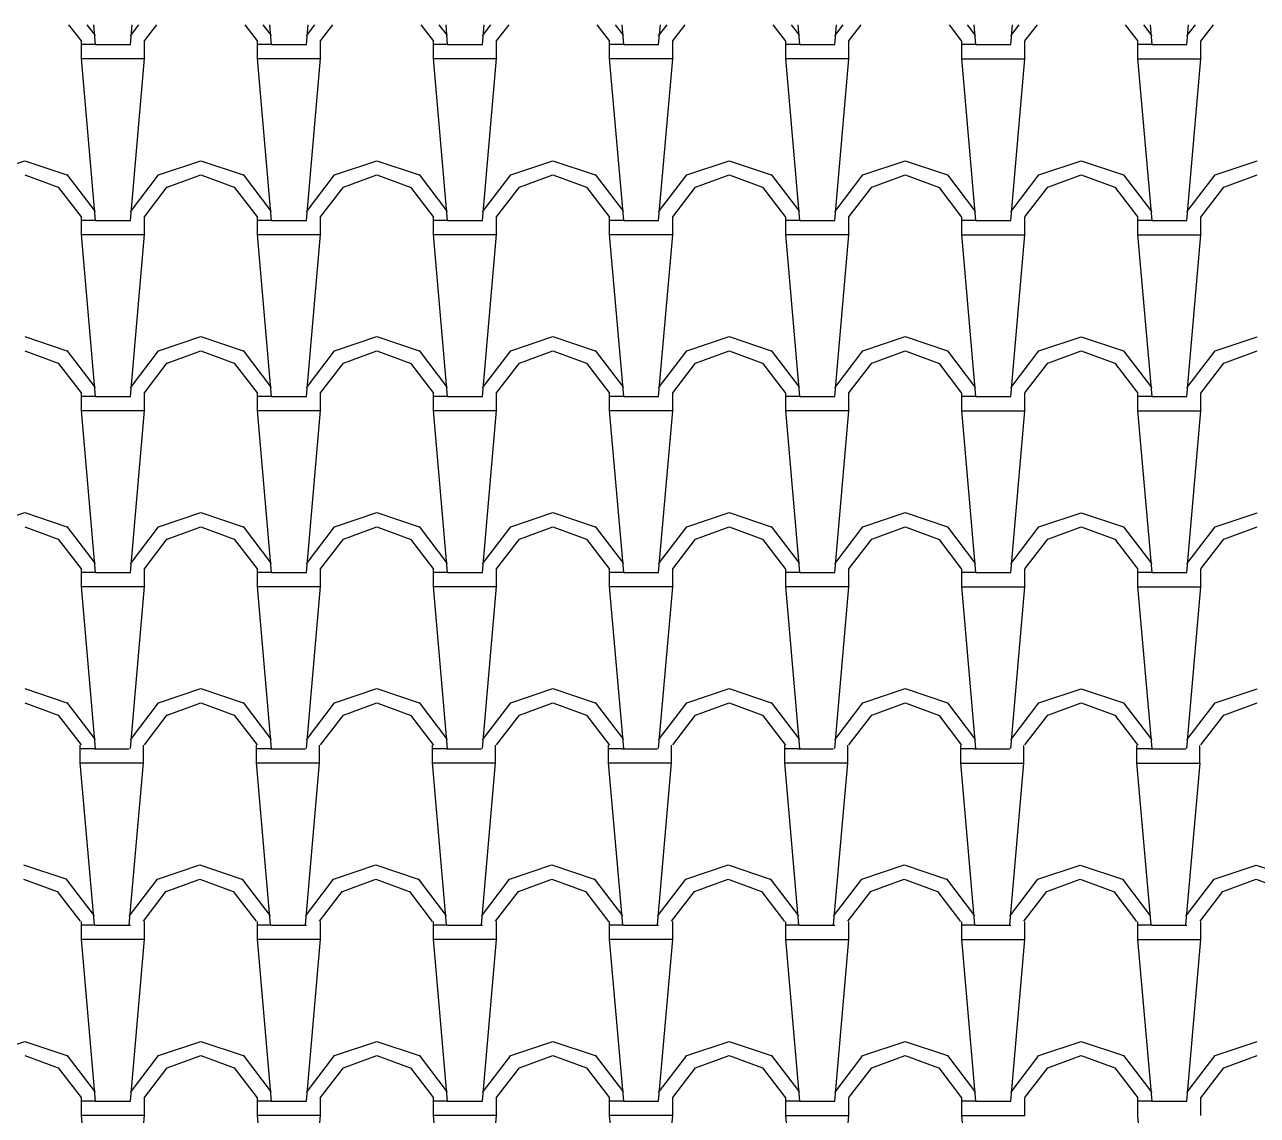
# Model space of a CAD drawing. Extents: x 32549 to 39694, y 7645 to 11950.
# Drawn here: x 38249.3 to 38354.3, y 11179.5 to 11272.4 of the extents above; entities that cross this region are included whole.
import ezdxf

# ---------------------------------------------------------------- set-up
doc = ezdxf.new("R2010")
doc.units = 0
doc.header["$LTSCALE"] = 80
doc.header["$MEASUREMENT"] = 0
doc.layers.add('ROOF', color=11, linetype='CONTINUOUS')

msp = doc.modelspace()

# ---------------------------------------------------------------- linework, layer by layer
at = {"layer": 'ROOF'}
for p, q in [((38253.08, 11272.44), (38254.14, 11271.05)), ((38254.63, 11272.44), (38255.34, 11271.51)), ((38255.19, 11272.44), (38255.34, 11270.76)), ((38258.34, 11271.5), (38259.06, 11272.44)), ((38258.34, 11270.75), (38258.49, 11272.44)), ((38259.54, 11271.06), (38260.6, 11272.44)), ((38268.08, 11272.44), (38269.14, 11271.05)), ((38269.63, 11272.44), (38270.34, 11271.51)), ((38270.19, 11272.44), (38270.34, 11270.76)), ((38273.34, 11270.75), (38273.49, 11272.44)), ((38273.34, 11271.5), (38274.06, 11272.44)), ((38274.54, 11271.05), (38275.6, 11272.44)), ((38283.08, 11272.44), (38284.15, 11271.04)), ((38284.63, 11272.44), (38285.34, 11271.51)), ((38285.2, 11272.44), (38285.34, 11270.75)), ((38288.34, 11270.75), (38288.49, 11272.44)), ((38288.34, 11271.49), (38289.06, 11272.44)), ((38289.54, 11271.05), (38290.6, 11272.44)), ((38298.08, 11272.44), (38299.15, 11271.04)), ((38299.63, 11272.44), (38300.34, 11271.51)), ((38300.2, 11272.44), (38300.34, 11270.75)), ((38303.34, 11271.49), (38304.06, 11272.44)), ((38303.34, 11270.74), (38303.49, 11272.44)), ((38304.54, 11271.05), (38305.6, 11272.44)), ((38313.08, 11272.44), (38314.15, 11271.04)), ((38314.63, 11272.44), (38315.34, 11271.51)), ((38315.2, 11272.44), (38315.34, 11270.75)), ((38318.34, 11271.49), (38319.06, 11272.44)), ((38318.34, 11270.74), (38318.49, 11272.44)), ((38319.54, 11271.05), (38320.6, 11272.44)), ((38328.08, 11272.43), (38329.15, 11271.04)), ((38329.63, 11272.43), (38330.34, 11271.5)), ((38330.2, 11272.43), (38330.34, 11270.75)), ((38333.34, 11271.49), (38334.06, 11272.43)), ((38333.34, 11270.74), (38333.49, 11272.43)), ((38334.54, 11271.05), (38335.61, 11272.43)), ((38343.08, 11272.43), (38344.15, 11271.04)), ((38344.63, 11272.43), (38345.34, 11271.5)), ((38345.2, 11272.43), (38345.34, 11270.75)), ((38348.34, 11271.49), (38349.06, 11272.43)), ((38348.34, 11270.74), (38348.49, 11272.43)), ((38349.54, 11271.04), (38350.61, 11272.43)), ((38254.14, 11271.05), (38254.14, 11269.55)), ((38255.34, 11270.75), (38254.14, 11270.75)), ((38255.34, 11270.75), (38258.34, 11270.75)), ((38259.54, 11269.55), (38259.54, 11271.05)), ((38269.14, 11271.05), (38269.14, 11269.55)), ((38270.34, 11270.75), (38269.14, 11270.75)), ((38270.34, 11270.75), (38273.34, 11270.75)), ((38274.54, 11269.55), (38274.54, 11271.05)), ((38284.14, 11271.05), (38284.14, 11269.55)), ((38285.34, 11270.75), (38284.14, 11270.75)), ((38285.34, 11270.75), (38288.34, 11270.75)), ((38289.54, 11269.55), (38289.54, 11271.05)), ((38299.14, 11271.05), (38299.14, 11269.55)), ((38300.34, 11270.75), (38299.14, 11270.75)), ((38300.34, 11270.75), (38303.34, 11270.75)), ((38304.54, 11269.55), (38304.54, 11271.05)), ((38314.14, 11271.05), (38314.14, 11269.55)), ((38315.34, 11270.75), (38314.14, 11270.75)), ((38315.34, 11270.75), (38318.34, 11270.75)), ((38319.54, 11269.55), (38319.54, 11271.05)), ((38329.14, 11271.04), (38329.14, 11269.54)), ((38330.34, 11270.74), (38329.14, 11270.74)), ((38330.34, 11270.74), (38333.34, 11270.74)), ((38334.54, 11269.54), (38334.54, 11271.04)), ((38344.14, 11271.04), (38344.14, 11269.54)), ((38345.34, 11270.74), (38344.14, 11270.74)), ((38345.34, 11270.74), (38348.34, 11270.74)), ((38349.54, 11269.54), (38349.54, 11271.04)), ((38254.14, 11269.56), (38255.34, 11255.76)), ((38254.14, 11269.55), (38255.34, 11269.55)), ((38255.34, 11269.55), (38259.54, 11269.55)), ((38258.34, 11255.75), (38259.54, 11269.55)), ((38269.14, 11269.56), (38270.34, 11255.76)), ((38269.14, 11269.55), (38270.34, 11269.55)), ((38270.34, 11269.55), (38274.54, 11269.55)), ((38273.34, 11255.75), (38274.54, 11269.55)), ((38284.14, 11269.55), (38285.34, 11269.55)), ((38284.14, 11269.55), (38285.34, 11255.75)), ((38285.34, 11269.55), (38289.54, 11269.55)), ((38288.34, 11255.75), (38289.54, 11269.55)), ((38299.14, 11269.55), (38300.34, 11255.75)), ((38299.14, 11269.55), (38300.34, 11269.55)), ((38300.34, 11269.55), (38304.54, 11269.55)), ((38303.34, 11255.74), (38304.54, 11269.54)), ((38314.14, 11269.55), (38315.34, 11255.75)), ((38314.14, 11269.55), (38315.34, 11269.55)), ((38315.34, 11269.55), (38319.54, 11269.55)), ((38318.34, 11255.74), (38319.54, 11269.54)), ((38329.14, 11269.55), (38330.34, 11255.75)), ((38329.14, 11269.54), (38330.34, 11269.54)), ((38330.34, 11269.54), (38334.54, 11269.54)), ((38333.34, 11255.74), (38334.54, 11269.54)), ((38344.14, 11269.55), (38345.34, 11255.75)), ((38344.14, 11269.54), (38345.34, 11269.54)), ((38345.34, 11269.54), (38349.54, 11269.54)), ((38348.34, 11255.74), (38349.54, 11269.54)), ((38245.74, 11259.65), (38249.34, 11260.85)), ((38249.34, 11260.85), (38252.94, 11259.65)), ((38260.74, 11259.65), (38264.34, 11260.85)), ((38264.34, 11260.85), (38267.94, 11259.65)), ((38275.74, 11259.65), (38279.34, 11260.85)), ((38279.34, 11260.85), (38282.94, 11259.65)), ((38290.74, 11259.65), (38294.34, 11260.85)), ((38294.34, 11260.85), (38297.94, 11259.65)), ((38305.74, 11259.65), (38309.34, 11260.85)), ((38309.34, 11260.85), (38312.94, 11259.65)), ((38320.74, 11259.65), (38324.34, 11260.85)), ((38324.34, 11260.85), (38327.94, 11259.65)), ((38335.74, 11259.64), (38339.34, 11260.84)), ((38339.34, 11260.84), (38342.94, 11259.64)), ((38350.74, 11259.64), (38354.34, 11260.84)), ((38249.34, 11259.65), (38252.19, 11258.6)), ((38252.94, 11259.66), (38255.34, 11256.51)), ((38258.34, 11256.5), (38260.74, 11259.65)), ((38261.49, 11258.6), (38264.34, 11259.65)), ((38264.34, 11259.64), (38267.19, 11258.59)), ((38267.94, 11259.66), (38270.34, 11256.51)), ((38273.34, 11256.5), (38275.74, 11259.65)), ((38276.49, 11258.6), (38279.34, 11259.65)), ((38279.34, 11259.64), (38282.19, 11258.59)), ((38282.94, 11259.66), (38285.34, 11256.51)), ((38288.34, 11256.49), (38290.74, 11259.64)), ((38291.49, 11258.6), (38294.34, 11259.65)), ((38294.34, 11259.64), (38297.19, 11258.59)), ((38297.94, 11259.66), (38300.34, 11256.51)), ((38303.34, 11256.49), (38305.74, 11259.64)), ((38306.49, 11258.6), (38309.34, 11259.65)), ((38309.34, 11259.64), (38312.19, 11258.59)), ((38312.94, 11259.66), (38315.34, 11256.51)), ((38318.34, 11256.49), (38320.74, 11259.64)), ((38321.49, 11258.6), (38324.34, 11259.65)), ((38324.34, 11259.64), (38327.19, 11258.59)), ((38327.94, 11259.65), (38330.34, 11256.5)), ((38333.34, 11256.49), (38335.74, 11259.64)), ((38336.49, 11258.59), (38339.34, 11259.64)), ((38339.34, 11259.64), (38342.19, 11258.59)), ((38342.94, 11259.65), (38345.34, 11256.5)), ((38348.34, 11256.49), (38350.74, 11259.64)), ((38351.49, 11258.59), (38354.34, 11259.64)), ((38252.19, 11258.6), (38254.14, 11256.05)), ((38259.54, 11256.06), (38261.49, 11258.61)), ((38267.19, 11258.6), (38269.14, 11256.05)), ((38274.54, 11256.05), (38276.49, 11258.6)), ((38282.2, 11258.59), (38284.15, 11256.04)), ((38289.54, 11256.05), (38291.49, 11258.6)), ((38297.2, 11258.59), (38299.15, 11256.04)), ((38304.54, 11256.05), (38306.49, 11258.6)), ((38312.2, 11258.59), (38314.15, 11256.04)), ((38319.54, 11256.05), (38321.49, 11258.6)), ((38327.2, 11258.59), (38329.15, 11256.04)), ((38334.54, 11256.05), (38336.49, 11258.6)), ((38342.2, 11258.59), (38344.15, 11256.04)), ((38349.54, 11256.04), (38351.49, 11258.59)), ((38254.14, 11256.05), (38254.14, 11254.55)), ((38255.34, 11255.75), (38254.14, 11255.75)), ((38255.34, 11255.75), (38258.34, 11255.75)), ((38259.54, 11254.55), (38259.54, 11256.05)), ((38269.14, 11256.05), (38269.14, 11254.55)), ((38270.34, 11255.75), (38269.14, 11255.75)), ((38270.34, 11255.75), (38273.34, 11255.75)), ((38274.54, 11254.55), (38274.54, 11256.05)), ((38284.14, 11256.05), (38284.14, 11254.55)), ((38285.34, 11255.75), (38284.14, 11255.75)), ((38285.34, 11255.75), (38288.34, 11255.75)), ((38289.54, 11254.55), (38289.54, 11256.05)), ((38299.14, 11256.05), (38299.14, 11254.55)), ((38300.34, 11255.75), (38299.14, 11255.75)), ((38300.34, 11255.75), (38303.34, 11255.75)), ((38304.54, 11254.55), (38304.54, 11256.05)), ((38314.14, 11256.05), (38314.14, 11254.55)), ((38315.34, 11255.75), (38314.14, 11255.75)), ((38315.34, 11255.75), (38318.34, 11255.75)), ((38319.54, 11254.55), (38319.54, 11256.05)), ((38329.14, 11256.04), (38329.14, 11254.54)), ((38330.34, 11255.74), (38329.14, 11255.74)), ((38330.34, 11255.74), (38333.34, 11255.74)), ((38334.54, 11254.54), (38334.54, 11256.04)), ((38344.14, 11256.04), (38344.14, 11254.54)), ((38345.34, 11255.74), (38344.14, 11255.74)), ((38345.34, 11255.74), (38348.34, 11255.74)), ((38349.54, 11254.54), (38349.54, 11256.04)), ((38254.14, 11254.56), (38255.34, 11240.76)), ((38254.14, 11254.55), (38255.34, 11254.55)), ((38255.34, 11254.55), (38259.54, 11254.55)), ((38258.34, 11240.75), (38259.54, 11254.55)), ((38269.14, 11254.56), (38270.34, 11240.76)), ((38269.14, 11254.55), (38270.34, 11254.55)), ((38270.34, 11254.55), (38274.54, 11254.55)), ((38273.34, 11240.75), (38274.54, 11254.55)), ((38284.14, 11254.55), (38285.34, 11254.55)), ((38284.14, 11254.55), (38285.34, 11240.75)), ((38285.34, 11254.55), (38289.54, 11254.55)), ((38288.34, 11240.75), (38289.54, 11254.55)), ((38299.14, 11254.55), (38300.34, 11240.75)), ((38299.14, 11254.55), (38300.34, 11254.55)), ((38300.34, 11254.55), (38304.54, 11254.55)), ((38303.34, 11240.74), (38304.54, 11254.54)), ((38314.14, 11254.55), (38315.34, 11240.75)), ((38314.14, 11254.55), (38315.34, 11254.55)), ((38315.34, 11254.55), (38319.54, 11254.55)), ((38318.34, 11240.74), (38319.54, 11254.54)), ((38329.14, 11254.55), (38330.34, 11240.75)), ((38329.14, 11254.54), (38330.34, 11254.54)), ((38330.34, 11254.54), (38334.54, 11254.54)), ((38333.34, 11240.74), (38334.54, 11254.54)), ((38344.14, 11254.55), (38345.34, 11240.75)), ((38344.14, 11254.54), (38345.34, 11254.54)), ((38345.34, 11254.54), (38349.54, 11254.54)), ((38348.34, 11240.74), (38349.54, 11254.54)), ((38249.34, 11245.85), (38252.94, 11244.65)), ((38260.74, 11244.65), (38264.34, 11245.85)), ((38264.34, 11245.85), (38267.94, 11244.65)), ((38275.74, 11244.65), (38279.34, 11245.85)), ((38279.34, 11245.85), (38282.94, 11244.65)), ((38290.74, 11244.65), (38294.34, 11245.85)), ((38294.34, 11245.85), (38297.94, 11244.65)), ((38305.74, 11244.65), (38309.34, 11245.85)), ((38309.34, 11245.85), (38312.94, 11244.65)), ((38320.74, 11244.65), (38324.34, 11245.85)), ((38324.34, 11245.85), (38327.94, 11244.65)), ((38335.74, 11244.64), (38339.34, 11245.84)), ((38339.34, 11245.84), (38342.94, 11244.64)), ((38350.74, 11244.64), (38354.34, 11245.84)), ((38249.34, 11244.65), (38252.19, 11243.6)), ((38252.94, 11244.66), (38255.34, 11241.51)), ((38258.34, 11241.5), (38260.74, 11244.65)), ((38261.49, 11243.6), (38264.34, 11244.65)), ((38264.34, 11244.64), (38267.19, 11243.59)), ((38267.94, 11244.66), (38270.34, 11241.51)), ((38273.34, 11241.5), (38275.74, 11244.65)), ((38276.49, 11243.6), (38279.34, 11244.65)), ((38279.34, 11244.64), (38282.19, 11243.59)), ((38282.94, 11244.66), (38285.34, 11241.51)), ((38288.34, 11241.49), (38290.74, 11244.64)), ((38291.49, 11243.6), (38294.34, 11244.65)), ((38294.34, 11244.64), (38297.19, 11243.59)), ((38297.94, 11244.66), (38300.34, 11241.51)), ((38303.34, 11241.49), (38305.74, 11244.64)), ((38306.49, 11243.6), (38309.34, 11244.65)), ((38309.34, 11244.64), (38312.19, 11243.59)), ((38312.94, 11244.66), (38315.34, 11241.51)), ((38318.34, 11241.49), (38320.74, 11244.64)), ((38321.49, 11243.6), (38324.34, 11244.65)), ((38324.34, 11244.64), (38327.19, 11243.59)), ((38327.94, 11244.65), (38330.34, 11241.5)), ((38333.34, 11241.49), (38335.74, 11244.64)), ((38336.49, 11243.59), (38339.34, 11244.64)), ((38339.34, 11244.64), (38342.19, 11243.59)), ((38342.94, 11244.65), (38345.34, 11241.5)), ((38348.34, 11241.49), (38350.74, 11244.64)), ((38351.49, 11243.59), (38354.34, 11244.64)), ((38252.19, 11243.6), (38254.14, 11241.05)), ((38259.54, 11241.06), (38261.49, 11243.61)), ((38267.19, 11243.6), (38269.14, 11241.05)), ((38274.54, 11241.05), (38276.49, 11243.6)), ((38282.2, 11243.59), (38284.15, 11241.04)), ((38289.54, 11241.05), (38291.49, 11243.6)), ((38297.2, 11243.59), (38299.15, 11241.04)), ((38304.54, 11241.05), (38306.49, 11243.6)), ((38312.2, 11243.59), (38314.15, 11241.04)), ((38319.54, 11241.05), (38321.49, 11243.6)), ((38327.2, 11243.59), (38329.15, 11241.04)), ((38334.54, 11241.05), (38336.49, 11243.6)), ((38342.2, 11243.59), (38344.15, 11241.04)), ((38349.54, 11241.04), (38351.49, 11243.59)), ((38254.14, 11241.05), (38254.14, 11239.55)), ((38255.34, 11240.75), (38254.14, 11240.75)), ((38255.34, 11240.75), (38258.34, 11240.75)), ((38259.54, 11239.55), (38259.54, 11241.05)), ((38269.14, 11241.05), (38269.14, 11239.55)), ((38270.34, 11240.75), (38269.14, 11240.75)), ((38270.34, 11240.75), (38273.34, 11240.75)), ((38274.54, 11239.55), (38274.54, 11241.05)), ((38284.14, 11241.05), (38284.14, 11239.55)), ((38285.34, 11240.75), (38284.14, 11240.75)), ((38285.34, 11240.75), (38288.34, 11240.75)), ((38289.54, 11239.55), (38289.54, 11241.05)), ((38299.14, 11241.05), (38299.14, 11239.55)), ((38300.34, 11240.75), (38299.14, 11240.75)), ((38300.34, 11240.75), (38303.34, 11240.75)), ((38304.54, 11239.55), (38304.54, 11241.05)), ((38314.14, 11241.05), (38314.14, 11239.55)), ((38315.34, 11240.75), (38314.14, 11240.75)), ((38315.34, 11240.75), (38318.34, 11240.75)), ((38319.54, 11239.55), (38319.54, 11241.05)), ((38329.14, 11241.04), (38329.14, 11239.54)), ((38330.34, 11240.74), (38329.14, 11240.74)), ((38330.34, 11240.74), (38333.34, 11240.74)), ((38334.54, 11239.54), (38334.54, 11241.04)), ((38344.14, 11241.04), (38344.14, 11239.54)), ((38345.34, 11240.74), (38344.14, 11240.74)), ((38345.34, 11240.74), (38348.34, 11240.74)), ((38349.54, 11239.54), (38349.54, 11241.04)), ((38254.14, 11239.56), (38255.34, 11225.76)), ((38254.14, 11239.55), (38255.34, 11239.55)), ((38255.34, 11239.55), (38259.54, 11239.55)), ((38258.34, 11225.75), (38259.54, 11239.55)), ((38269.14, 11239.56), (38270.34, 11225.76)), ((38269.14, 11239.55), (38270.34, 11239.55)), ((38270.34, 11239.55), (38274.54, 11239.55)), ((38273.34, 11225.75), (38274.54, 11239.55)), ((38284.14, 11239.55), (38285.34, 11239.55)), ((38284.14, 11239.55), (38285.34, 11225.75)), ((38285.34, 11239.55), (38289.54, 11239.55)), ((38288.34, 11225.75), (38289.54, 11239.55)), ((38299.14, 11239.55), (38300.34, 11225.75)), ((38299.14, 11239.55), (38300.34, 11239.55)), ((38300.34, 11239.55), (38304.54, 11239.55)), ((38303.34, 11225.74), (38304.54, 11239.54)), ((38314.14, 11239.55), (38315.34, 11225.75)), ((38314.14, 11239.55), (38315.34, 11239.55)), ((38315.34, 11239.55), (38319.54, 11239.55)), ((38318.34, 11225.74), (38319.54, 11239.54)), ((38329.14, 11239.55), (38330.34, 11225.75)), ((38329.14, 11239.54), (38330.34, 11239.54)), ((38330.34, 11239.54), (38334.54, 11239.54)), ((38333.34, 11225.74), (38334.54, 11239.54)), ((38344.14, 11239.55), (38345.34, 11225.75)), ((38344.14, 11239.54), (38345.34, 11239.54)), ((38345.34, 11239.54), (38349.54, 11239.54)), ((38348.34, 11225.74), (38349.54, 11239.54)), ((38245.74, 11229.65), (38249.34, 11230.85)), ((38249.34, 11230.85), (38252.94, 11229.65)), ((38260.74, 11229.65), (38264.34, 11230.85)), ((38264.34, 11230.85), (38267.94, 11229.65)), ((38275.74, 11229.65), (38279.34, 11230.85)), ((38279.34, 11230.85), (38282.94, 11229.65)), ((38290.74, 11229.65), (38294.34, 11230.85)), ((38294.34, 11230.85), (38297.94, 11229.65)), ((38305.74, 11229.65), (38309.34, 11230.85)), ((38309.34, 11230.85), (38312.94, 11229.65)), ((38320.74, 11229.65), (38324.34, 11230.85)), ((38324.34, 11230.85), (38327.94, 11229.65)), ((38335.74, 11229.64), (38339.34, 11230.84)), ((38339.34, 11230.84), (38342.94, 11229.64)), ((38350.74, 11229.64), (38354.34, 11230.84)), ((38249.34, 11229.65), (38252.19, 11228.6)), ((38252.94, 11229.66), (38255.34, 11226.51)), ((38258.34, 11226.5), (38260.74, 11229.65)), ((38261.49, 11228.6), (38264.34, 11229.65)), ((38264.34, 11229.64), (38267.19, 11228.59)), ((38267.94, 11229.66), (38270.34, 11226.51)), ((38273.34, 11226.5), (38275.74, 11229.65)), ((38276.49, 11228.6), (38279.34, 11229.65)), ((38279.34, 11229.64), (38282.19, 11228.59)), ((38282.94, 11229.66), (38285.34, 11226.51)), ((38288.34, 11226.5), (38290.74, 11229.65)), ((38291.49, 11228.6), (38294.34, 11229.65)), ((38294.34, 11229.64), (38297.19, 11228.59)), ((38297.94, 11229.66), (38300.34, 11226.51)), ((38303.34, 11226.49), (38305.74, 11229.64)), ((38306.49, 11228.6), (38309.34, 11229.65)), ((38309.34, 11229.64), (38312.19, 11228.59)), ((38312.94, 11229.66), (38315.34, 11226.51)), ((38318.34, 11226.49), (38320.74, 11229.64)), ((38321.49, 11228.6), (38324.34, 11229.65)), ((38324.34, 11229.64), (38327.19, 11228.59)), ((38327.94, 11229.65), (38330.34, 11226.5)), ((38333.34, 11226.49), (38335.74, 11229.64)), ((38336.49, 11228.59), (38339.34, 11229.64)), ((38339.34, 11229.64), (38342.19, 11228.59)), ((38342.94, 11229.65), (38345.34, 11226.5)), ((38348.34, 11226.49), (38350.74, 11229.64)), ((38351.49, 11228.59), (38354.34, 11229.64)), ((38252.19, 11228.6), (38254.14, 11226.05)), ((38259.54, 11226.06), (38261.49, 11228.61)), ((38267.19, 11228.6), (38269.14, 11226.05)), ((38274.54, 11226.05), (38276.49, 11228.6)), ((38282.2, 11228.59), (38284.15, 11226.04)), ((38289.54, 11226.05), (38291.49, 11228.6)), ((38297.2, 11228.59), (38299.15, 11226.04)), ((38304.54, 11226.05), (38306.49, 11228.6)), ((38312.2, 11228.59), (38314.15, 11226.04)), ((38319.54, 11226.05), (38321.49, 11228.6)), ((38327.2, 11228.59), (38329.15, 11226.04)), ((38334.54, 11226.05), (38336.49, 11228.6)), ((38342.2, 11228.59), (38344.15, 11226.04)), ((38349.54, 11226.05), (38351.49, 11228.6)), ((38254.14, 11226.05), (38254.14, 11224.55)), ((38259.54, 11224.55), (38259.54, 11226.05)), ((38269.14, 11226.05), (38269.14, 11224.55)), ((38274.54, 11224.55), (38274.54, 11226.05)), ((38284.14, 11226.05), (38284.14, 11224.55)), ((38289.54, 11224.55), (38289.54, 11226.05)), ((38299.14, 11226.05), (38299.14, 11224.55)), ((38304.54, 11224.55), (38304.54, 11226.05)), ((38314.14, 11226.05), (38314.14, 11224.55)), ((38319.54, 11224.55), (38319.54, 11226.05)), ((38329.14, 11226.04), (38329.14, 11224.54)), ((38334.54, 11224.54), (38334.54, 11226.04)), ((38344.14, 11226.04), (38344.14, 11224.54)), ((38349.54, 11224.54), (38349.54, 11226.04)), ((38255.34, 11225.75), (38254.14, 11225.75)), ((38255.34, 11225.75), (38258.34, 11225.75)), ((38270.34, 11225.75), (38269.14, 11225.75)), ((38270.34, 11225.75), (38273.34, 11225.75)), ((38285.34, 11225.75), (38284.14, 11225.75)), ((38285.34, 11225.75), (38288.34, 11225.75)), ((38300.34, 11225.75), (38299.14, 11225.75)), ((38300.34, 11225.75), (38303.34, 11225.75)), ((38315.34, 11225.75), (38314.14, 11225.75)), ((38315.34, 11225.75), (38318.34, 11225.75)), ((38330.34, 11225.74), (38329.14, 11225.74)), ((38330.34, 11225.74), (38333.34, 11225.74)), ((38345.34, 11225.74), (38344.14, 11225.74)), ((38345.34, 11225.74), (38348.34, 11225.74)), ((38254.14, 11224.56), (38255.34, 11210.76)), ((38254.14, 11224.55), (38255.34, 11224.55)), ((38255.34, 11224.55), (38259.54, 11224.55)), ((38258.34, 11210.75), (38259.54, 11224.55)), ((38269.14, 11224.56), (38270.34, 11210.76)), ((38269.14, 11224.55), (38270.34, 11224.55)), ((38270.34, 11224.55), (38274.54, 11224.55)), ((38273.34, 11210.75), (38274.54, 11224.55)), ((38284.14, 11224.55), (38285.34, 11210.75)), ((38284.14, 11224.55), (38285.34, 11224.55)), ((38285.34, 11224.55), (38289.54, 11224.55)), ((38288.34, 11210.75), (38289.54, 11224.55)), ((38299.14, 11224.55), (38300.34, 11224.55)), ((38299.14, 11224.55), (38300.34, 11210.75)), ((38300.34, 11224.55), (38304.54, 11224.55)), ((38303.34, 11210.74), (38304.54, 11224.54)), ((38314.14, 11224.55), (38315.34, 11224.55)), ((38314.14, 11224.55), (38315.34, 11210.75)), ((38315.34, 11224.55), (38319.54, 11224.55)), ((38318.34, 11210.74), (38319.54, 11224.54)), ((38329.14, 11224.55), (38330.34, 11210.75)), ((38329.14, 11224.54), (38330.34, 11224.54)), ((38330.34, 11224.54), (38334.54, 11224.54)), ((38333.34, 11210.74), (38334.54, 11224.54)), ((38344.14, 11224.55), (38345.34, 11210.75)), ((38344.14, 11224.54), (38345.34, 11224.54)), ((38345.34, 11224.54), (38349.54, 11224.54)), ((38348.34, 11210.74), (38349.54, 11224.54)), ((38249.34, 11215.85), (38252.94, 11214.65)), ((38260.74, 11214.65), (38264.34, 11215.85)), ((38264.34, 11215.85), (38267.94, 11214.65)), ((38275.74, 11214.65), (38279.34, 11215.85)), ((38279.34, 11215.85), (38282.94, 11214.65)), ((38290.74, 11214.65), (38294.34, 11215.85)), ((38294.34, 11215.85), (38297.94, 11214.65)), ((38305.74, 11214.65), (38309.34, 11215.85)), ((38309.34, 11215.85), (38312.94, 11214.65)), ((38320.74, 11214.65), (38324.34, 11215.85)), ((38324.34, 11215.85), (38327.94, 11214.65)), ((38335.74, 11214.64), (38339.34, 11215.84)), ((38339.34, 11215.84), (38342.94, 11214.64)), ((38350.74, 11214.64), (38354.34, 11215.84)), ((38249.34, 11214.65), (38252.19, 11213.6)), ((38252.94, 11214.66), (38255.34, 11211.51)), ((38258.34, 11211.5), (38260.74, 11214.65)), ((38261.49, 11213.6), (38264.34, 11214.65)), ((38264.34, 11214.65), (38267.19, 11213.6)), ((38267.94, 11214.66), (38270.34, 11211.51)), ((38273.34, 11211.5), (38275.74, 11214.65)), ((38276.49, 11213.6), (38279.34, 11214.65)), ((38279.34, 11214.64), (38282.19, 11213.59)), ((38282.94, 11214.66), (38285.34, 11211.51)), ((38288.34, 11211.49), (38290.74, 11214.64)), ((38291.49, 11213.6), (38294.34, 11214.65)), ((38294.34, 11214.64), (38297.19, 11213.59)), ((38297.94, 11214.66), (38300.34, 11211.51)), ((38303.34, 11211.49), (38305.74, 11214.64)), ((38306.49, 11213.6), (38309.34, 11214.65)), ((38309.34, 11214.64), (38312.19, 11213.59)), ((38312.94, 11214.66), (38315.34, 11211.51)), ((38318.34, 11211.49), (38320.74, 11214.64)), ((38321.49, 11213.6), (38324.34, 11214.65)), ((38324.34, 11214.64), (38327.19, 11213.59)), ((38327.94, 11214.65), (38330.34, 11211.5)), ((38333.34, 11211.49), (38335.74, 11214.64)), ((38336.49, 11213.59), (38339.34, 11214.64)), ((38339.34, 11214.64), (38342.19, 11213.59)), ((38342.94, 11214.65), (38345.34, 11211.5)), ((38348.34, 11211.49), (38350.74, 11214.64)), ((38351.49, 11213.59), (38354.34, 11214.64)), ((38252.19, 11213.6), (38254.14, 11211.05)), ((38259.54, 11211.06), (38261.49, 11213.61)), ((38267.19, 11213.6), (38269.14, 11211.05)), ((38274.54, 11211.05), (38276.49, 11213.6)), ((38282.2, 11213.59), (38284.15, 11211.04)), ((38289.54, 11211.05), (38291.49, 11213.6)), ((38297.2, 11213.59), (38299.15, 11211.04)), ((38304.54, 11211.05), (38306.49, 11213.6)), ((38312.2, 11213.59), (38314.15, 11211.04)), ((38319.54, 11211.05), (38321.49, 11213.6)), ((38327.2, 11213.59), (38329.15, 11211.04)), ((38334.54, 11211.05), (38336.49, 11213.6)), ((38342.2, 11213.59), (38344.15, 11211.04)), ((38349.54, 11211.05), (38351.49, 11213.6)), ((38254.05, 11211.02), (38254.05, 11209.52)), ((38255.25, 11210.72), (38254.05, 11210.72)), ((38255.25, 11210.72), (38258.25, 11210.72)), ((38259.45, 11209.52), (38259.45, 11211.02)), ((38269.05, 11211.02), (38269.05, 11209.52)), ((38270.25, 11210.72), (38269.05, 11210.72)), ((38270.25, 11210.72), (38273.25, 11210.72)), ((38274.45, 11209.52), (38274.45, 11211.02)), ((38284.05, 11211.02), (38284.05, 11209.52)), ((38285.25, 11210.72), (38284.05, 11210.72)), ((38285.25, 11210.72), (38288.25, 11210.72)), ((38289.45, 11209.52), (38289.45, 11211.02)), ((38299.05, 11211.02), (38299.05, 11209.52)), ((38300.25, 11210.72), (38299.05, 11210.72)), ((38300.25, 11210.72), (38303.25, 11210.72)), ((38304.45, 11209.52), (38304.45, 11211.02)), ((38314.05, 11211.02), (38314.05, 11209.52)), ((38315.25, 11210.72), (38314.05, 11210.72)), ((38315.25, 11210.72), (38318.25, 11210.72)), ((38319.45, 11209.52), (38319.45, 11211.02)), ((38329.05, 11211.01), (38329.05, 11209.51)), ((38330.25, 11210.71), (38329.05, 11210.71)), ((38330.25, 11210.71), (38333.25, 11210.71)), ((38334.45, 11209.51), (38334.45, 11211.01)), ((38344.05, 11211.01), (38344.05, 11209.51)), ((38345.25, 11210.71), (38344.05, 11210.71)), ((38345.25, 11210.71), (38348.25, 11210.71)), ((38349.45, 11209.51), (38349.45, 11211.01)), ((38254.05, 11209.53), (38255.25, 11195.73)), ((38254.05, 11209.52), (38255.25, 11209.52)), ((38255.25, 11209.52), (38259.45, 11209.52)), ((38258.25, 11195.72), (38259.45, 11209.52)), ((38269.05, 11209.53), (38270.25, 11195.73)), ((38269.05, 11209.52), (38270.25, 11209.52)), ((38270.25, 11209.52), (38274.45, 11209.52)), ((38273.25, 11195.72), (38274.45, 11209.52)), ((38284.05, 11209.52), (38285.25, 11209.52)), ((38284.05, 11209.52), (38285.25, 11195.72)), ((38285.25, 11209.52), (38289.45, 11209.52)), ((38288.25, 11195.72), (38289.45, 11209.52)), ((38299.05, 11209.52), (38300.25, 11195.72)), ((38299.05, 11209.52), (38300.25, 11209.52)), ((38300.25, 11209.52), (38304.45, 11209.52)), ((38303.25, 11195.72), (38304.45, 11209.52)), ((38314.05, 11209.52), (38315.25, 11209.52)), ((38314.06, 11209.52), (38315.26, 11195.72)), ((38315.25, 11209.52), (38319.45, 11209.52)), ((38318.25, 11195.71), (38319.45, 11209.51)), ((38329.05, 11209.51), (38330.25, 11209.51)), ((38329.06, 11209.52), (38330.26, 11195.72)), ((38330.25, 11209.51), (38334.45, 11209.51)), ((38333.26, 11195.71), (38334.46, 11209.51)), ((38344.05, 11209.51), (38345.25, 11209.51)), ((38344.06, 11209.52), (38345.26, 11195.72)), ((38345.25, 11209.51), (38349.45, 11209.51)), ((38348.26, 11195.71), (38349.46, 11209.51)), ((38249.25, 11200.83), (38252.85, 11199.63)), ((38260.65, 11199.62), (38264.25, 11200.82)), ((38264.25, 11200.82), (38267.85, 11199.62)), ((38275.65, 11199.62), (38279.25, 11200.82)), ((38279.25, 11200.82), (38282.85, 11199.62)), ((38290.65, 11199.62), (38294.25, 11200.82)), ((38294.25, 11200.82), (38297.85, 11199.62)), ((38305.65, 11199.62), (38309.25, 11200.82)), ((38309.25, 11200.82), (38312.85, 11199.62)), ((38320.65, 11199.62), (38324.25, 11200.82)), ((38324.25, 11200.82), (38327.85, 11199.62)), ((38335.65, 11199.61), (38339.25, 11200.81)), ((38339.25, 11200.81), (38342.85, 11199.61)), ((38350.65, 11199.61), (38354.25, 11200.81)), ((38354.25, 11200.81), (38357.85, 11199.61)), ((38249.25, 11199.62), (38252.1, 11198.57)), ((38252.85, 11199.64), (38255.25, 11196.49)), ((38258.25, 11196.47), (38260.65, 11199.62)), ((38261.4, 11198.57), (38264.25, 11199.62)), ((38264.25, 11199.62), (38267.1, 11198.57)), ((38267.85, 11199.63), (38270.25, 11196.48)), ((38273.25, 11196.47), (38275.65, 11199.62)), ((38276.4, 11198.57), (38279.25, 11199.62)), ((38279.25, 11199.61), (38282.1, 11198.56)), ((38282.85, 11199.63), (38285.25, 11196.48)), ((38288.25, 11196.47), (38290.65, 11199.62)), ((38291.4, 11198.57), (38294.25, 11199.62)), ((38294.25, 11199.61), (38297.1, 11198.56)), ((38297.85, 11199.63), (38300.25, 11196.48)), ((38303.25, 11196.46), (38305.65, 11199.61)), ((38306.4, 11198.57), (38309.25, 11199.62)), ((38309.25, 11199.61), (38312.1, 11198.56)), ((38312.85, 11199.63), (38315.25, 11196.48)), ((38318.25, 11196.46), (38320.65, 11199.61)), ((38321.4, 11198.57), (38324.25, 11199.62)), ((38324.25, 11199.61), (38327.1, 11198.56)), ((38327.85, 11199.63), (38330.25, 11196.48)), ((38333.25, 11196.46), (38335.65, 11199.61)), ((38336.4, 11198.57), (38339.25, 11199.62)), ((38339.25, 11199.61), (38342.1, 11198.56)), ((38342.85, 11199.62), (38345.25, 11196.47)), ((38348.25, 11196.46), (38350.65, 11199.61)), ((38351.4, 11198.56), (38354.25, 11199.61)), ((38354.25, 11199.6), (38357.1, 11198.55)), ((38252.11, 11198.57), (38254.06, 11196.02)), ((38259.45, 11196.03), (38261.4, 11198.58)), ((38267.11, 11198.57), (38269.06, 11196.02)), ((38274.45, 11196.03), (38276.4, 11198.58)), ((38282.11, 11198.56), (38284.06, 11196.01)), ((38289.45, 11196.02), (38291.4, 11198.57)), ((38297.11, 11198.56), (38299.06, 11196.01)), ((38304.45, 11196.02), (38306.4, 11198.57)), ((38312.11, 11198.56), (38314.06, 11196.01)), ((38319.46, 11196.02), (38321.41, 11198.57)), ((38327.11, 11198.56), (38329.06, 11196.01)), ((38334.46, 11196.02), (38336.41, 11198.57)), ((38342.11, 11198.56), (38344.06, 11196.01)), ((38349.46, 11196.02), (38351.41, 11198.57)), ((38254.14, 11195.99), (38254.14, 11194.49)), ((38255.34, 11195.69), (38254.14, 11195.69)), ((38255.34, 11195.69), (38258.34, 11195.69)), ((38259.54, 11194.49), (38259.54, 11195.99)), ((38269.14, 11195.99), (38269.14, 11194.49)), ((38270.34, 11195.69), (38269.14, 11195.69)), ((38270.34, 11195.69), (38273.34, 11195.69)), ((38274.54, 11194.49), (38274.54, 11195.99)), ((38284.14, 11195.99), (38284.14, 11194.49)), ((38285.34, 11195.69), (38284.14, 11195.69)), ((38285.34, 11195.69), (38288.34, 11195.69)), ((38289.54, 11194.49), (38289.54, 11195.99)), ((38299.14, 11195.99), (38299.14, 11194.49)), ((38300.34, 11195.69), (38299.14, 11195.69)), ((38300.34, 11195.69), (38303.34, 11195.69)), ((38304.54, 11194.49), (38304.54, 11195.99)), ((38314.14, 11195.98), (38314.14, 11194.48)), ((38315.34, 11195.68), (38314.14, 11195.68)), ((38315.34, 11195.68), (38318.34, 11195.68)), ((38319.54, 11194.48), (38319.54, 11195.98)), ((38329.14, 11195.98), (38329.14, 11194.48)), ((38330.34, 11195.68), (38329.14, 11195.68)), ((38330.34, 11195.68), (38333.34, 11195.68)), ((38334.54, 11194.48), (38334.54, 11195.98)), ((38344.14, 11195.98), (38344.14, 11194.48)), ((38345.34, 11195.68), (38344.14, 11195.68)), ((38345.34, 11195.68), (38348.34, 11195.68)), ((38349.54, 11194.48), (38349.54, 11195.98)), ((38254.14, 11194.5), (38255.34, 11180.7)), ((38254.14, 11194.49), (38255.34, 11194.49)), ((38255.34, 11194.49), (38259.54, 11194.49)), ((38258.34, 11180.69), (38259.54, 11194.49)), ((38269.14, 11194.49), (38270.34, 11194.49)), ((38269.14, 11194.49), (38270.34, 11180.69)), ((38270.34, 11194.49), (38274.54, 11194.49)), ((38273.34, 11180.69), (38274.54, 11194.49)), ((38284.14, 11194.49), (38285.34, 11194.49)), ((38284.14, 11194.49), (38285.34, 11180.69)), ((38285.34, 11194.49), (38289.54, 11194.49)), ((38288.34, 11180.68), (38289.54, 11194.48)), ((38299.14, 11194.49), (38300.34, 11180.69)), ((38299.14, 11194.49), (38300.34, 11194.49)), ((38300.34, 11194.49), (38304.54, 11194.49)), ((38303.34, 11180.68), (38304.54, 11194.48)), ((38314.14, 11194.49), (38315.34, 11180.69)), ((38314.14, 11194.48), (38315.34, 11194.48)), ((38315.34, 11194.48), (38319.54, 11194.48)), ((38318.34, 11180.68), (38319.54, 11194.48)), ((38329.14, 11194.49), (38330.34, 11180.69)), ((38329.14, 11194.48), (38330.34, 11194.48)), ((38330.34, 11194.48), (38334.54, 11194.48)), ((38333.34, 11180.68), (38334.54, 11194.48)), ((38344.14, 11194.48), (38345.34, 11180.68)), ((38344.14, 11194.48), (38345.34, 11194.48)), ((38345.34, 11194.48), (38349.54, 11194.48)), ((38348.34, 11180.68), (38349.54, 11194.48)), ((38245.74, 11184.59), (38249.34, 11185.79)), ((38249.34, 11185.79), (38252.94, 11184.59)), ((38260.74, 11184.59), (38264.34, 11185.79)), ((38264.34, 11185.79), (38267.94, 11184.59)), ((38275.74, 11184.59), (38279.34, 11185.79)), ((38279.34, 11185.79), (38282.94, 11184.59)), ((38290.74, 11184.59), (38294.34, 11185.79)), ((38294.34, 11185.79), (38297.94, 11184.59)), ((38305.74, 11184.59), (38309.34, 11185.79)), ((38309.34, 11185.79), (38312.94, 11184.59)), ((38320.74, 11184.58), (38324.34, 11185.78)), ((38324.34, 11185.78), (38327.94, 11184.58)), ((38335.74, 11184.58), (38339.34, 11185.78)), ((38339.34, 11185.78), (38342.94, 11184.58)), ((38350.74, 11184.58), (38354.34, 11185.78)), ((38249.34, 11184.59), (38252.19, 11183.54)), ((38252.94, 11184.6), (38255.34, 11181.45)), ((38258.34, 11181.44), (38260.74, 11184.59)), ((38261.49, 11183.54), (38264.34, 11184.59)), ((38264.34, 11184.58), (38267.19, 11183.53)), ((38267.94, 11184.6), (38270.34, 11181.45)), ((38273.34, 11181.44), (38275.74, 11184.59)), ((38276.49, 11183.54), (38279.34, 11184.59)), ((38279.34, 11184.58), (38282.19, 11183.53)), ((38282.94, 11184.6), (38285.34, 11181.45)), ((38288.34, 11181.43), (38290.74, 11184.58)), ((38291.49, 11183.54), (38294.34, 11184.59)), ((38294.34, 11184.58), (38297.19, 11183.53)), ((38297.94, 11184.6), (38300.34, 11181.45)), ((38303.34, 11181.43), (38305.74, 11184.58)), ((38306.49, 11183.54), (38309.34, 11184.59)), ((38309.34, 11184.58), (38312.19, 11183.53)), ((38312.94, 11184.6), (38315.34, 11181.45)), ((38318.34, 11181.43), (38320.74, 11184.58)), ((38321.49, 11183.53), (38324.34, 11184.58)), ((38324.34, 11184.58), (38327.19, 11183.53)), ((38327.94, 11184.59), (38330.34, 11181.44)), ((38333.34, 11181.43), (38335.74, 11184.58)), ((38336.49, 11183.53), (38339.34, 11184.58)), ((38339.34, 11184.57), (38342.19, 11183.52)), ((38342.94, 11184.59), (38345.34, 11181.44)), ((38348.34, 11181.43), (38350.74, 11184.58)), ((38351.49, 11183.53), (38354.34, 11184.58)), ((38252.19, 11183.54), (38254.14, 11180.99)), ((38259.54, 11180.99), (38261.49, 11183.54)), ((38267.19, 11183.53), (38269.14, 11180.98)), ((38274.54, 11180.99), (38276.49, 11183.54)), ((38282.2, 11183.53), (38284.15, 11180.98)), ((38289.54, 11180.99), (38291.49, 11183.54)), ((38297.2, 11183.53), (38299.15, 11180.98)), ((38304.54, 11180.99), (38306.49, 11183.54)), ((38312.2, 11183.53), (38314.15, 11180.98)), ((38319.54, 11180.99), (38321.49, 11183.54)), ((38327.2, 11183.53), (38329.15, 11180.98)), ((38334.54, 11180.99), (38336.49, 11183.54)), ((38342.2, 11183.52), (38344.15, 11180.97)), ((38349.54, 11180.98), (38351.49, 11183.53)), ((38254.14, 11180.99), (38254.14, 11179.49)), ((38259.54, 11179.49), (38259.54, 11180.99)), ((38269.14, 11180.99), (38269.14, 11179.49)), ((38274.54, 11179.49), (38274.54, 11180.99)), ((38284.14, 11180.99), (38284.14, 11179.49)), ((38289.54, 11179.49), (38289.54, 11180.99)), ((38299.14, 11180.99), (38299.14, 11179.49)), ((38304.54, 11179.49), (38304.54, 11180.99)), ((38314.14, 11180.98), (38314.14, 11179.48)), ((38319.54, 11179.48), (38319.54, 11180.98)), ((38329.14, 11180.98), (38329.14, 11179.48)), ((38334.54, 11179.48), (38334.54, 11180.98)), ((38344.14, 11180.98), (38344.14, 11179.48)), ((38349.54, 11179.48), (38349.54, 11180.98)), ((38255.34, 11180.69), (38254.14, 11180.69)), ((38255.34, 11180.69), (38258.34, 11180.69)), ((38270.34, 11180.69), (38269.14, 11180.69)), ((38270.34, 11180.69), (38273.34, 11180.69)), ((38285.34, 11180.69), (38284.14, 11180.69)), ((38285.34, 11180.69), (38288.34, 11180.69)), ((38300.34, 11180.69), (38299.14, 11180.69)), ((38300.34, 11180.69), (38303.34, 11180.69)), ((38315.34, 11180.68), (38314.14, 11180.68)), ((38315.34, 11180.68), (38318.34, 11180.68)), ((38330.34, 11180.68), (38329.14, 11180.68)), ((38330.34, 11180.68), (38333.34, 11180.68)), ((38345.34, 11180.68), (38344.14, 11180.68)), ((38345.34, 11180.68), (38348.34, 11180.68)), ((38254.14, 11179.5), (38255.34, 11165.7)), ((38254.14, 11179.49), (38255.34, 11179.49)), ((38255.34, 11179.49), (38259.54, 11179.49)), ((38258.34, 11165.69), (38259.54, 11179.49)), ((38269.14, 11179.49), (38270.34, 11165.69)), ((38269.14, 11179.49), (38270.34, 11179.49)), ((38270.34, 11179.49), (38274.54, 11179.49)), ((38273.34, 11165.69), (38274.54, 11179.49)), ((38284.14, 11179.49), (38285.34, 11165.69)), ((38284.14, 11179.49), (38285.34, 11179.49)), ((38285.34, 11179.49), (38289.54, 11179.49)), ((38288.34, 11165.68), (38289.54, 11179.48)), ((38299.14, 11179.49), (38300.34, 11179.49)), ((38299.14, 11179.49), (38300.34, 11165.69)), ((38300.34, 11179.49), (38304.54, 11179.49)), ((38303.34, 11165.68), (38304.54, 11179.48)), ((38314.14, 11179.49), (38315.34, 11165.69)), ((38314.14, 11179.48), (38315.34, 11179.48)), ((38315.34, 11179.48), (38319.54, 11179.48)), ((38318.34, 11165.68), (38319.54, 11179.48)), ((38329.14, 11179.49), (38330.34, 11165.69)), ((38329.14, 11179.48), (38330.34, 11179.48)), ((38330.34, 11179.48), (38334.54, 11179.48)), ((38344.14, 11179.48), (38345.34, 11165.68))]:
    msp.add_line(p, q, dxfattribs=at)

doc.saveas('drawing.dxf')
